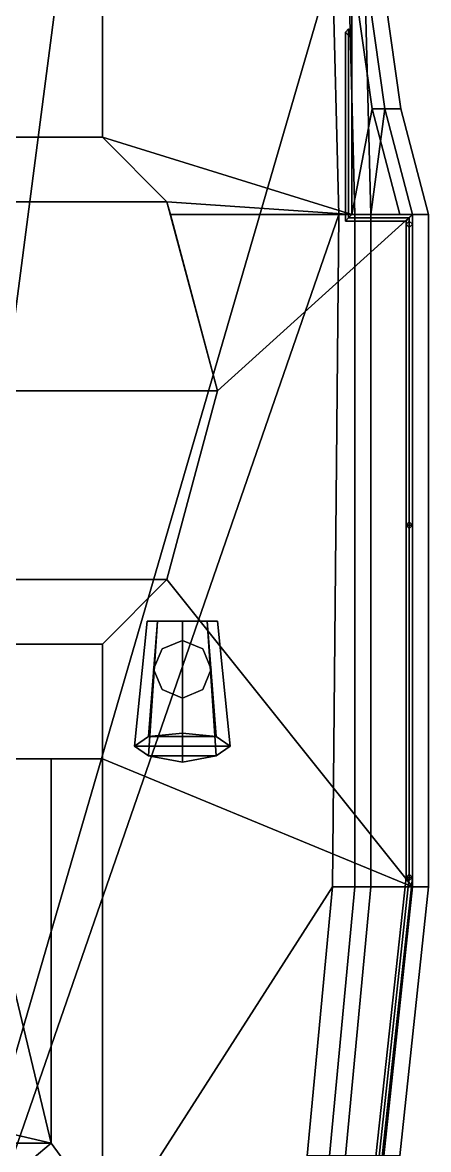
# Model space of a CAD drawing. Header units: millimetres. Extents: x -1.8 to 1.8, y -7.4 to 10.2.
# Drawn here: x 0.57 to 1.84, y -4.04 to -0.52 of the extents above; entities that cross this region are included whole.
import ezdxf

# ---------------------------------------------------------------- set-up
doc = ezdxf.new("R2010")
doc.units = ezdxf.units.MM
for name, color, linetype in [('deck', 2, 'Continuous'), ('railings', 6, 'Continuous'), ('superstructure', 3, 'Continuous')]:
    doc.layers.add(name, color=color, linetype=linetype)

msp = doc.modelspace()

# ---------------------------------------------------------------- linework, layer by layer
for points in [[(0, -5.62, -0.63), (0, -5.62, -0.63), (0, 6.85, -0.4), (1.39, 5.03, -0.35)], [(0, -5.62, -0.63), (0, -5.62, -0.63), (1.39, 5.03, -0.35), (1.54, -0.34, -0.31)], [(0, -5.62, -0.63), (0, -5.62, -0.63), (1.54, -0.34, -0.31), (1.56, -1.12, -0.3)], [(1.56, -1.12, -0.3), (1.54, -0.34, -0.31), (1.59, -0.34), (1.61, -1.12)], [(1.61, -1.12), (1.59, -0.34), (1.64, -0.34, 0.65), (1.66, -1.12, 0.65)], [(1.6633, -0.79, 0.85), (1.7033, -0.79, 0.85), (1.64, -0.34, 0.74), (1.6, -0.34, 0.74)], [(1.6, -1.12, 0.74), (1.6633, -0.79, 0.85), (1.6, -0.34, 0.74)], [(1.66, -1.12, 0.65), (1.66, -1.12, 0.65), (1.64, -0.34, 0.65), (1.7033, -0.79, 0.76)], [(1.7033, -0.79, 0.85), (1.7533, -0.79, 0.82), (1.69, -0.34, 0.71), (1.64, -0.34, 0.74)], [(1.7533, -0.79, 0.79), (1.7033, -0.79, 0.76), (1.64, -0.34, 0.65), (1.69, -0.34, 0.68)], [(1.7533, -0.79, 0.82), (1.7533, -0.79, 0.79), (1.69, -0.34, 0.68), (1.69, -0.34, 0.71)], [(1.6, -1.12, 0.74), (1.75, -1.12, 1.07), (1.6633, -0.79, 0.85), (1.6, -1.12, 0.74)], [(1.66, -1.12, 0.65), (1.66, -1.12, 0.65), (1.7033, -0.79, 0.76), (1.79, -1.12, 0.98)], [(1.75, -1.12, 1.07), (1.79, -1.12, 1.07), (1.7033, -0.79, 0.85), (1.6633, -0.79, 0.85)], [(1.79, -1.12, 1.07), (1.84, -1.12, 1.04), (1.7533, -0.79, 0.82), (1.7033, -0.79, 0.85)], [(1.84, -1.12, 1.01), (1.79, -1.12, 0.98), (1.7033, -0.79, 0.76), (1.7533, -0.79, 0.79)], [(1.84, -1.12, 1.04), (1.84, -1.12, 1.01), (1.7533, -0.79, 0.79), (1.7533, -0.79, 0.82)], [(1.54, -3.22, -0.17), (0, -5.62, -0.63), (0, -5.62, -0.63), (1.56, -1.12, -0.3)], [(1.61, -3.22), (1.54, -3.22, -0.17), (1.56, -1.12, -0.3), (1.61, -1.12)], [(1.66, -3.22, 0.65), (1.61, -3.22), (1.61, -1.12), (1.66, -1.12, 0.65)], [(1.79, -3.22, 0.98), (1.66, -3.22, 0.65), (1.66, -1.12, 0.65), (1.79, -1.12, 0.98)], [(1.84, -3.22, 1.01), (1.79, -3.22, 0.98), (1.79, -1.12, 0.98), (1.84, -1.12, 1.01)], [(1.79, -3.22, 1.07), (1.84, -3.22, 1.04), (1.84, -1.12, 1.04), (1.79, -1.12, 1.07)], [(1.84, -3.22, 1.04), (1.84, -3.22, 1.01), (1.84, -1.12, 1.01), (1.84, -1.12, 1.04)], [(0, -5.62, -0.63), (0, -5.62, -0.63), (1.54, -3.22, -0.17), (1.46, -4.06, -0.12)], [(1.46, -4.06, -0.12), (1.54, -3.22, -0.17), (1.61, -3.22), (1.53, -4.06)], [(1.53, -4.06), (1.61, -3.22), (1.66, -3.22, 0.65), (1.58, -4.06, 0.65)], [(1.58, -4.06, 0.65), (1.66, -3.22, 0.65), (1.79, -3.22, 0.98), (1.7, -4.06, 0.98)], [(1.7, -4.06, 1.07), (1.75, -4.06, 1.04), (1.84, -3.22, 1.04), (1.79, -3.22, 1.07)], [(1.75, -4.06, 1.01), (1.7, -4.06, 0.98), (1.79, -3.22, 0.98), (1.84, -3.22, 1.01)], [(1.75, -4.06, 1.04), (1.75, -4.06, 1.01), (1.84, -3.22, 1.01), (1.84, -3.22, 1.04)]]:
    msp.add_3dface(points)
at = {"layer": 'deck'}
for points in [[(1.6, -1.12, 0.74), (1.6, -0.34, 0.74), (0.82, -0.34, 0.74), (0.82, -0.8781, 0.74)], [(1.6, -1.12, 0.74), (1.6, -1.12, 0.74), (0.82, -0.8781, 0.74), (1.0219, -1.08, 0.74)], [(1.6, -1.12, 0.74), (1.6, -1.12, 0.74), (1.0219, -1.08, 0.74), (1.0326, -1.12, 0.74)], [(1.79, -3.22, 1.07), (1.79, -1.12, 1.07), (1.18, -1.67, 1.07), (1.0219, -2.26, 1.07)], [(1.79, -1.12, 1.07), (1.79, -1.12, 1.07), (1.0326, -1.12, 1.07), (1.18, -1.67, 1.07)], [(0.82, -2.82, 1.07), (1.79, -3.22, 1.07), (1.0219, -2.26, 1.07), (0.82, -2.4619, 1.07)], [(1.7, -4.06, 1.07), (1.79, -3.22, 1.07), (0.82, -2.82, 1.07), (0.82, -4.24, 1.07)]]:
    msp.add_3dface(points, dxfattribs=at)
at = {"layer": 'railings'}
for points in [[(1.58, -1.12, 1.72), (1.59, -1.12, 1.73), (1.59, -0.54, 1.39), (1.58, -0.55, 1.38)], [(1.59, -0.54, 0.74), (1.58, -0.55, 0.74), (1.58, -0.55, 1.38), (1.59, -0.54, 1.39)], [(1.59, -1.12, 1.71), (1.58, -1.12, 1.72), (1.58, -0.55, 1.38), (1.59, -0.56, 1.37)], [(1.58, -0.55, 0.74), (1.59, -0.56, 0.74), (1.59, -0.56, 1.37), (1.58, -0.55, 1.38)], [(1.59, -1.12, 1.73), (1.6, -1.12, 1.72), (1.6, -0.55, 1.38), (1.59, -0.54, 1.39)], [(1.6, -0.55, 0.74), (1.59, -0.54, 0.74), (1.59, -0.54, 1.39), (1.6, -0.55, 1.38)], [(1.6, -1.12, 1.72), (1.59, -1.12, 1.71), (1.59, -0.56, 1.37), (1.6, -0.55, 1.38)], [(1.59, -0.56, 0.74), (1.6, -0.55, 0.74), (1.6, -0.55, 1.38), (1.59, -0.56, 1.37)], [(1.59, -1.12, 1.73), (1.58, -1.12, 1.72), (1.58, -1.14, 1.72), (1.59, -1.13, 1.73)], [(1.58, -1.12, 1.72), (1.59, -1.12, 1.71), (1.59, -1.13, 1.71), (1.58, -1.14, 1.72)], [(1.6, -1.12, 1.72), (1.59, -1.13, 1.73), (1.78, -1.13, 1.73), (1.79, -1.12, 1.72)], [(1.59, -1.13, 1.71), (1.6, -1.12, 1.72), (1.79, -1.12, 1.72), (1.78, -1.13, 1.71)], [(1.6, -1.12, 1.72), (1.59, -1.12, 1.73), (1.59, -1.13, 1.73), (1.6, -1.12, 1.72)], [(1.59, -1.12, 1.71), (1.6, -1.12, 1.72), (1.6, -1.12, 1.72), (1.59, -1.13, 1.71)], [(1.78, -2.09, 1.73), (1.79, -2.09, 1.72), (1.79, -1.12, 1.72), (1.78, -1.13, 1.73)], [(1.79, -2.09, 1.72), (1.78, -2.09, 1.71), (1.78, -1.13, 1.71), (1.79, -1.12, 1.72)], [(1.59, -1.13, 1.73), (1.58, -1.14, 1.72), (1.77, -1.14, 1.72), (1.78, -1.13, 1.73)], [(1.58, -1.14, 1.72), (1.59, -1.13, 1.71), (1.78, -1.13, 1.71), (1.77, -1.14, 1.72)], [(1.77, -2.09, 1.72), (1.78, -2.09, 1.73), (1.78, -1.13, 1.73), (1.77, -1.14, 1.72)], [(1.78, -2.09, 1.71), (1.77, -2.09, 1.72), (1.77, -1.14, 1.72), (1.78, -1.13, 1.71)], [(1.78, -1.14, 1.07), (1.77, -1.15, 1.07), (1.77, -1.15, 1.72), (1.78, -1.14, 1.72)], [(1.77, -1.15, 1.07), (1.78, -1.16, 1.07), (1.78, -1.16, 1.72), (1.77, -1.15, 1.72)], [(1.79, -1.15, 1.07), (1.78, -1.14, 1.07), (1.78, -1.14, 1.72), (1.79, -1.15, 1.72)], [(1.78, -1.16, 1.07), (1.79, -1.15, 1.07), (1.79, -1.15, 1.72), (1.78, -1.16, 1.72)], [(1.78, -2.08, 1.07), (1.77, -2.09, 1.07), (1.77, -2.09, 1.72), (1.78, -2.08, 1.72)], [(1.77, -2.09, 1.07), (1.78, -2.1, 1.07), (1.78, -2.1, 1.72), (1.77, -2.09, 1.72)], [(1.77, -3.19, 1.72), (1.78, -3.19, 1.73), (1.78, -2.09, 1.73), (1.77, -2.09, 1.72)], [(1.78, -3.19, 1.71), (1.77, -3.19, 1.72), (1.77, -2.09, 1.72), (1.78, -2.09, 1.71)], [(1.79, -2.09, 1.07), (1.78, -2.08, 1.07), (1.78, -2.08, 1.72), (1.79, -2.09, 1.72)], [(1.78, -2.1, 1.07), (1.79, -2.09, 1.07), (1.79, -2.09, 1.72), (1.78, -2.1, 1.72)], [(1.78, -3.19, 1.73), (1.79, -3.19, 1.72), (1.79, -2.09, 1.72), (1.78, -2.09, 1.73)], [(1.79, -3.19, 1.72), (1.78, -3.19, 1.71), (1.78, -2.09, 1.71), (1.79, -2.09, 1.72)], [(1.67, -4.11, 1.72), (1.68, -4.11, 1.73), (1.78, -3.19, 1.73), (1.77, -3.19, 1.72)], [(1.68, -4.11, 1.71), (1.67, -4.11, 1.72), (1.77, -3.19, 1.72), (1.78, -3.19, 1.71)], [(1.68, -4.11, 1.73), (1.69, -4.11, 1.72), (1.79, -3.19, 1.72), (1.78, -3.19, 1.73)], [(1.69, -4.11, 1.72), (1.68, -4.11, 1.71), (1.78, -3.19, 1.71), (1.79, -3.19, 1.72)], [(1.78, -3.18, 1.07), (1.77, -3.19, 1.07), (1.77, -3.19, 1.72), (1.78, -3.18, 1.72)], [(1.77, -3.19, 1.07), (1.78, -3.2, 1.07), (1.78, -3.2, 1.72), (1.77, -3.19, 1.72)], [(1.79, -3.19, 1.07), (1.78, -3.18, 1.07), (1.78, -3.18, 1.72), (1.79, -3.19, 1.72)], [(1.78, -3.2, 1.07), (1.79, -3.19, 1.07), (1.79, -3.19, 1.72), (1.78, -3.2, 1.72)]]:
    msp.add_3dface(points, dxfattribs=at)
at = {"layer": 'superstructure'}
for points in [[(-0.82, -0.34, 1.67), (-0.82, -0.8781, 1.67), (0.82, -0.8781, 1.67), (0.82, -0.34, 1.67)], [(0.82, -0.8781, 1.67), (0.82, -0.8781, 0.74), (0.82, -0.34, 0.74), (0.82, -0.34, 1.67)], [(-0.82, -0.8781, 1.67), (-1.0219, -1.08, 1.67), (1.0219, -1.08, 1.67), (0.82, -0.8781, 1.67)], [(1.0219, -1.08, 0.74), (0.82, -0.8781, 0.74), (0.82, -0.8781, 1.67), (1.0219, -1.08, 1.67)], [(-1.0219, -1.08, 1.67), (-1.18, -1.67, 1.67), (1.18, -1.67, 1.67), (1.0219, -1.08, 1.67)], [(1.18, -1.67, 1.07), (1.0326, -1.12, 1.07), (1.0219, -1.08, 1.67), (1.18, -1.67, 1.67)], [(1.0326, -1.12, 0.74), (1.0219, -1.08, 0.74), (1.0219, -1.08, 1.67), (1.0326, -1.12, 1.07)], [(1.6, -1.12, 0.74), (1.0326, -1.12, 0.74), (1.0326, -1.12, 1.07), (1.75, -1.12, 1.07)], [(-1.18, -1.67, 1.67), (-1.0219, -2.26, 1.67), (1.0219, -2.26, 1.67), (1.18, -1.67, 1.67)], [(1.0219, -2.26, 1.07), (1.18, -1.67, 1.07), (1.18, -1.67, 1.67), (1.0219, -2.26, 1.67)], [(-1.0219, -2.26, 1.67), (-0.82, -2.4619, 1.67), (0.82, -2.4619, 1.67), (1.0219, -2.26, 1.67)], [(0.82, -2.4619, 1.07), (1.0219, -2.26, 1.07), (1.0219, -2.26, 1.67), (0.82, -2.4619, 1.67)], [(0.9922, -2.39, 1.4878), (0.96, -2.39, 1.41), (0.92, -2.78, 1.41), (0.9639, -2.81, 1.5161)], [(0.96, -2.39, 1.41), (0.9922, -2.39, 1.3322), (0.9639, -2.75, 1.3039), (0.92, -2.78, 1.41)], [(1.1478, -2.39, 1.3322), (0.96, -2.39, 1.41), (0.9922, -2.39, 1.4878), (1.18, -2.39, 1.41)], [(1.07, -2.39, 1.3), (0.9922, -2.39, 1.3322), (0.96, -2.39, 1.41), (1.1478, -2.39, 1.3322)], [(0.9922, -2.39, 1.3322), (1.07, -2.39, 1.3), (1.07, -2.74, 1.26), (0.9639, -2.75, 1.3039)], [(1.07, -2.39, 1.52), (0.9922, -2.39, 1.4878), (0.9639, -2.81, 1.5161), (1.07, -2.83, 1.56)], [(1.18, -2.39, 1.41), (0.9922, -2.39, 1.4878), (1.07, -2.39, 1.52), (1.1478, -2.39, 1.4878)], [(1.07, -2.39, 1.3), (1.1478, -2.39, 1.3322), (1.1761, -2.75, 1.3039), (1.07, -2.74, 1.26)], [(1.1478, -2.39, 1.4878), (1.07, -2.39, 1.52), (1.07, -2.83, 1.56), (1.1761, -2.81, 1.5161)], [(1.18, -2.39, 1.41), (1.1478, -2.39, 1.4878), (1.1761, -2.81, 1.5161), (1.22, -2.78, 1.41)], [(1.1478, -2.39, 1.3322), (1.18, -2.39, 1.41), (1.22, -2.78, 1.41), (1.1761, -2.75, 1.3039)], [(-0.82, -2.4619, 1.67), (-0.82, -2.82, 1.67), (0.82, -2.82, 1.67), (0.82, -2.4619, 1.67)], [(0.82, -2.82, 1.67), (0.82, -2.82, 1.07), (0.82, -2.4619, 1.07), (0.82, -2.4619, 1.67)], [(1.07, -2.45, 1.07), (1.0064, -2.4764, 1.07), (1.0064, -2.4764, 1.32), (1.07, -2.45, 1.2933)], [(1.1336, -2.4764, 1.07), (1.07, -2.45, 1.07), (1.07, -2.45, 1.2933), (1.1336, -2.4764, 1.32)], [(1.0064, -2.4764, 1.07), (0.98, -2.54, 1.07), (0.98, -2.54, 1.33), (1.0064, -2.4764, 1.32)], [(1.16, -2.54, 1.07), (1.1336, -2.4764, 1.07), (1.1336, -2.4764, 1.32), (1.16, -2.54, 1.33)], [(0.98, -2.54, 1.07), (1.0064, -2.6036, 1.07), (1.0064, -2.6036, 1.31), (0.98, -2.54, 1.33)], [(1.1336, -2.6036, 1.07), (1.16, -2.54, 1.07), (1.16, -2.54, 1.33), (1.1336, -2.6036, 1.31)], [(1.0064, -2.6036, 1.07), (1.07, -2.63, 1.07), (1.07, -2.63, 1.2733), (1.0064, -2.6036, 1.31)], [(1.07, -2.63, 1.07), (1.1336, -2.6036, 1.07), (1.1336, -2.6036, 1.31), (1.07, -2.63, 1.2733)], [(0.9639, -2.75, 1.3039), (1.07, -2.74, 1.26), (1.1761, -2.75, 1.3039)], [(0.92, -2.78, 1.41), (0.9639, -2.75, 1.3039), (1.1761, -2.75, 1.3039), (1.22, -2.78, 1.41)], [(0.9639, -2.81, 1.5161), (0.92, -2.78, 1.41), (1.22, -2.78, 1.41), (1.1761, -2.81, 1.5161)], [(1.07, -2.83, 1.56), (0.9639, -2.81, 1.5161), (1.1761, -2.81, 1.5161), (1.07, -2.83, 1.56)], [(0.66, -2.82, 1.85), (0.6969, -2.82, 1.67), (-0.6969, -2.82, 1.67), (-0.66, -2.82, 1.85)], [(0.54, -3.52, 1.85), (0.66, -4.02, 1.85), (0.66, -2.82, 1.85), (0.54, -2.82, 1.85)], [(0.66, -4.02, 1.85), (0.82, -4.24, 1.07), (0.82, -2.82, 1.07), (0.66, -2.82, 1.85)], [(0.6969, -2.82, 1.67), (0.82, -2.82, 1.07), (0.82, -2.82, 1.07), (0.82, -2.82, 1.67)], [(0.27, -3.93, 1.85), (0.66, -4.02, 1.85), (0.54, -3.52, 1.85)], [(-0.27, -3.93, 1.85), (-0.66, -4.02, 1.85), (0.66, -4.02, 1.85), (0.27, -3.93, 1.85)], [(-0.66, -4.02, 1.85), (-0.6, -4.07, 1.85), (0.6, -4.07, 1.85), (0.66, -4.02, 1.85)], [(0.6, -4.07, 1.85), (0.66, -4.38, 1.07), (0.82, -4.24, 1.07), (0.66, -4.02, 1.85)]]:
    msp.add_3dface(points, dxfattribs=at)

doc.saveas('drawing.dxf')
